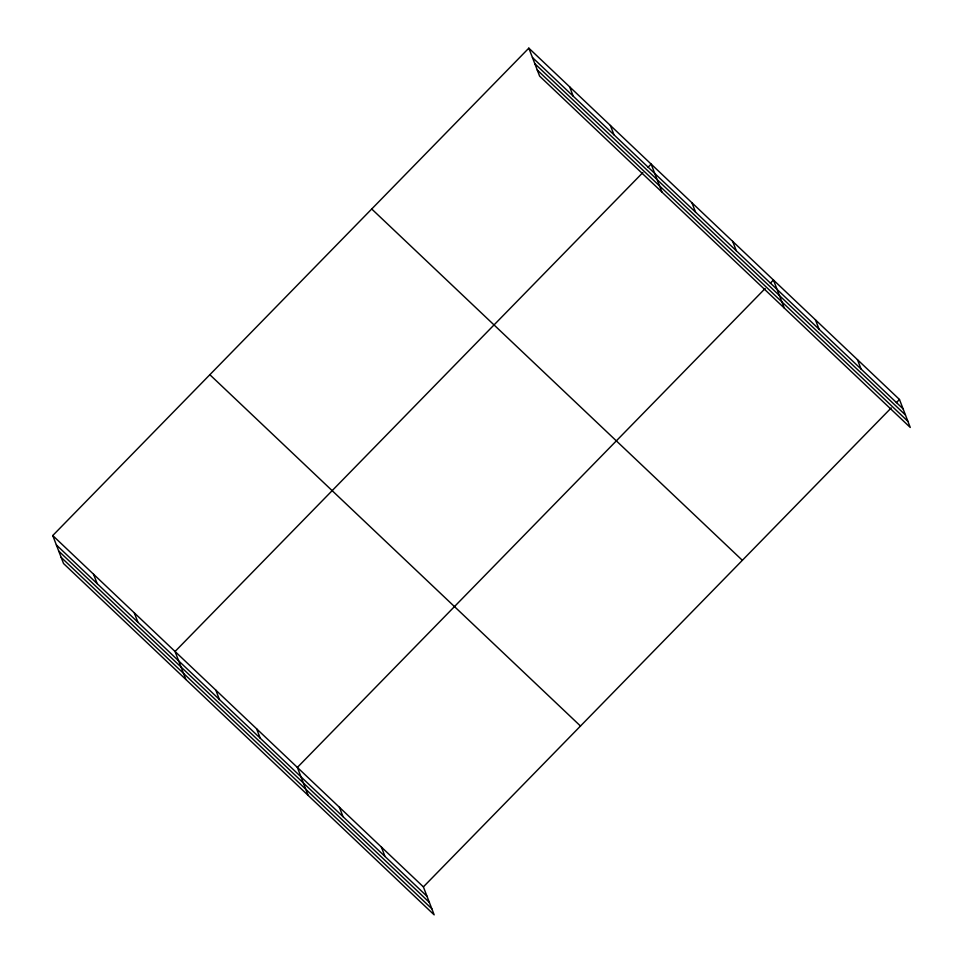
<?xml version="1.0" encoding="UTF-8"?>
<svg xmlns="http://www.w3.org/2000/svg" width="963" height="963" viewBox="0 0 963 963"><rect width="100%" height="100%" fill="white"/><g stroke="black" fill="none" stroke-linecap="round" stroke-linejoin="round"><path stroke-width="1.44" d="M52.748 535.548L423.383 886.875L434.169 914.85L63.534 563.524L52.748 535.548L528.831 48.15L899.466 399.476L910.252 427.452L539.617 76.125L528.831 48.15M642.863 172.558L175.049 651.494L185.847 679.469M648.039 167.261L651.132 164.083L661.93 192.058M765.176 288.491L297.362 767.427L308.16 795.402M770.34 283.194L773.445 280.028L784.243 308.004M423.383 886.875L891.196 407.939M896.36 402.642L899.466 399.476M532.455 57.539L903.089 408.866M534.814 63.678L905.449 414.993M537.258 69.998L907.892 421.313M371.718 208.995L742.353 560.31M209.85 374.715L580.484 726.03M56.372 544.95L427.006 896.276M58.731 551.077L429.366 902.403M61.175 557.396L431.809 908.723M857.455 359.656L861.078 369.046M815.456 319.836L819.08 329.238M732.674 241.376L736.298 250.777M691.903 202.736L695.527 212.125M610.361 125.443L613.997 134.832M569.602 86.79L573.226 96.192M381.372 847.055L384.995 856.456M339.373 807.247L342.997 816.636M256.591 728.774L260.215 738.176M215.82 690.134L219.444 699.535M134.278 612.841L137.914 622.242M93.519 574.201L97.143 583.59"/></g></svg>
